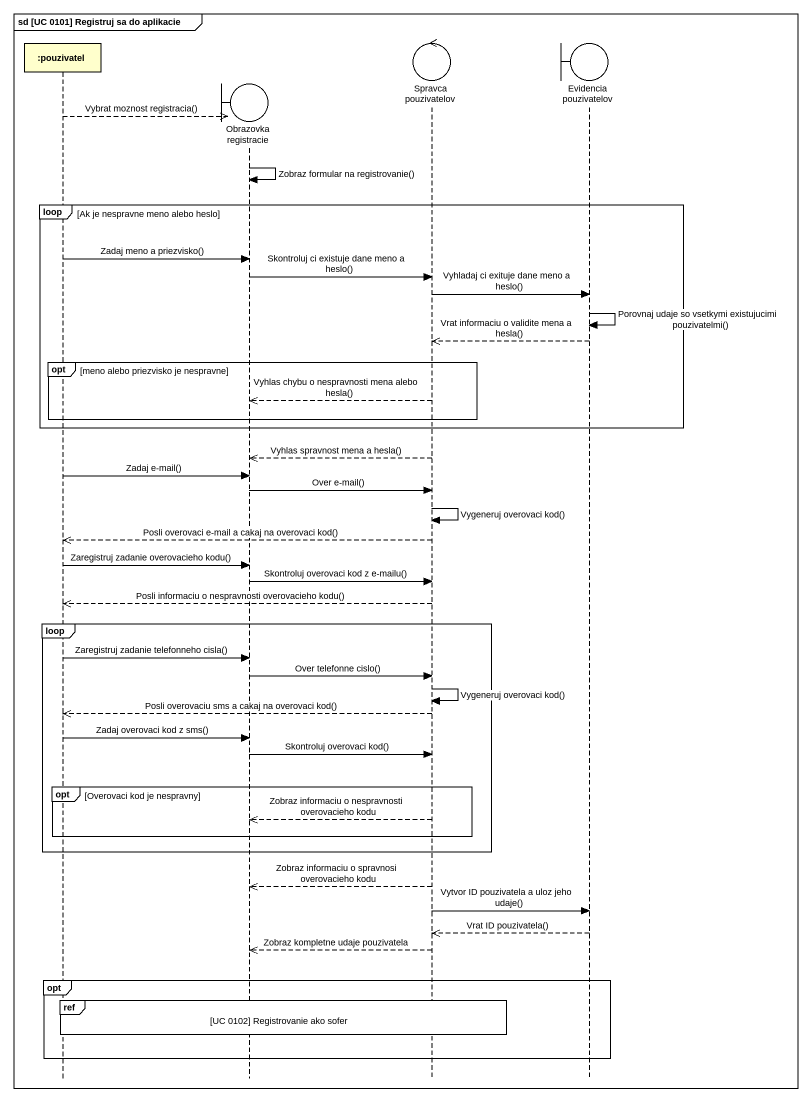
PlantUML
@startuml
mainframe sd [UC 0101] Registruj sa do aplikacie
hide footbox
participant ":pouzivatel" as pouzivatel
boundary "Obrazovka registracie" as Obrazovka_registracie
control "Spravca pouzivatelov" as Spravca_pouzivatelov
boundary "Evidencia pouzivatelov" as Evidencia_pouzivatelov

pouzivatel -->> Obrazovka_registracie ** : Vybrat moznost registracia()
Obrazovka_registracie -> Obrazovka_registracie : Zobraz formular na registrovanie()
loop Ak je nespravne meno alebo heslo
  pouzivatel -> Obrazovka_registracie : Zadaj meno a priezvisko()
  Obrazovka_registracie -> Spravca_pouzivatelov : Skontroluj ci existuje dane meno a heslo()
  Spravca_pouzivatelov -> Evidencia_pouzivatelov : Vyhladaj ci exituje dane meno a heslo()
  Evidencia_pouzivatelov -> Evidencia_pouzivatelov : Porovnaj udaje so vsetkymi existujucimi pouzivatelmi()
  Evidencia_pouzivatelov -->> Spravca_pouzivatelov : Vrat informaciu o validite mena a hesla()
  opt meno alebo priezvisko je nespravne
    Spravca_pouzivatelov -->> Obrazovka_registracie : Vyhlas chybu o nespravnosti mena alebo hesla()
  end
end
Spravca_pouzivatelov -->> Obrazovka_registracie : Vyhlas spravnost mena a hesla()
pouzivatel -> Obrazovka_registracie : Zadaj e-mail()
Obrazovka_registracie -> Spravca_pouzivatelov : Over e-mail()
Spravca_pouzivatelov -> Spravca_pouzivatelov : Vygeneruj overovaci kod()
Spravca_pouzivatelov -->> pouzivatel : Posli overovaci e-mail a cakaj na overovaci kod()
pouzivatel -> Obrazovka_registracie : Zaregistruj zadanie overovacieho kodu()
Obrazovka_registracie -> Spravca_pouzivatelov : Skontroluj overovaci kod z e-mailu()
Spravca_pouzivatelov -->> pouzivatel : Posli informaciu o nespravnosti overovacieho kodu()
loop
  pouzivatel -> Obrazovka_registracie : Zaregistruj zadanie telefonneho cisla()
  Obrazovka_registracie -> Spravca_pouzivatelov : Over telefonne cislo()
  Spravca_pouzivatelov -> Spravca_pouzivatelov : Vygeneruj overovaci kod()
  Spravca_pouzivatelov -->> pouzivatel : Posli overovaciu sms a cakaj na overovaci kod()
  pouzivatel -> Obrazovka_registracie : Zadaj overovaci kod z sms()
  Obrazovka_registracie -> Spravca_pouzivatelov : Skontroluj overovaci kod()
  opt Overovaci kod je nespravny
    Spravca_pouzivatelov -->> Obrazovka_registracie : Zobraz informaciu o nespravnosti overovacieho kodu
  end
end
Spravca_pouzivatelov -->> Obrazovka_registracie : Zobraz informaciu o spravnosi overovacieho kodu
Spravca_pouzivatelov -> Evidencia_pouzivatelov : Vytvor ID pouzivatela a uloz jeho udaje()
Evidencia_pouzivatelov -->> Spravca_pouzivatelov : Vrat ID pouzivatela()
Spravca_pouzivatelov -->> Obrazovka_registracie : Zobraz kompletne udaje pouzivatela
opt
  ref over pouzivatel, Obrazovka_registracie, Spravca_pouzivatelov : [UC 0102] Registrovanie ako sofer
end
@enduml
